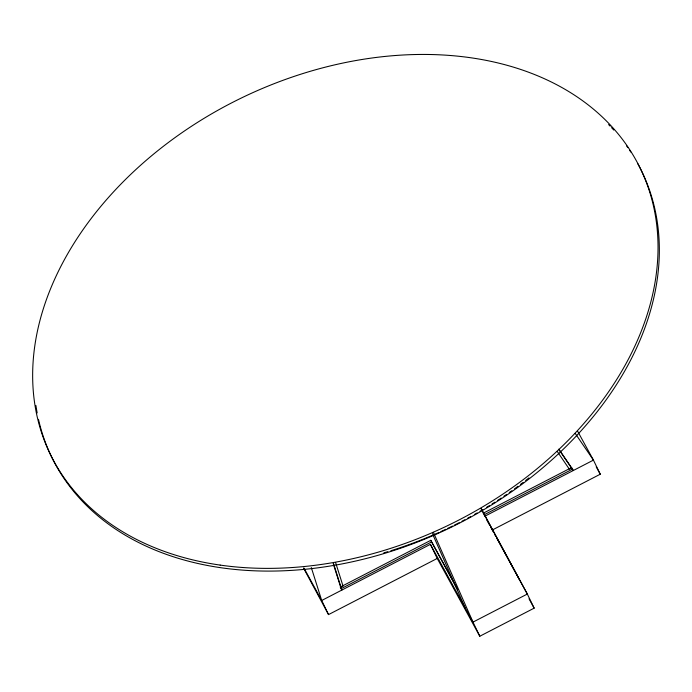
<?xml version="1.0" encoding="UTF-8"?>
<svg xmlns="http://www.w3.org/2000/svg" width="692" height="692" viewBox="0 0 692 692"><rect width="100%" height="100%" fill="white"/><g stroke="black" fill="none" stroke-linecap="round" stroke-linejoin="round"><path stroke-width="1.04" d="M571.618 467.861L569.378 469.228L557.233 451.426M340.213 587.11L430.796 540.314L456.443 587.171M483.163 513.256L571.834 467.455M341 588.736L431.583 541.94L430.796 540.314M483.95 514.891L572.621 469.081M430.398 544.336L321.711 600.483L328.527 614.6L437.223 558.444L430.398 544.336L472.982 622.117L479.807 636.233L534.155 608.156L527.33 594.047L481.286 508.81M484.746 516.258L593.442 460.111L577.725 431.401M492.522 529.882L600.258 474.219L593.442 460.111L575.225 433.426M559.465 450.059L571.004 466.97M558.686 449.186L573.253 470.534L572.241 468.683M596.21 466.815L600.258 474.219M486.796 520.012L489.875 525.635M490.905 527.503L493.465 532.191M494.495 534.068L495.524 535.937M496.545 537.814L527.33 594.047L472.982 622.117L433.382 532.338M529.025 598.788L534.155 608.156M431.583 541.94L457.749 589.74M437.223 558.444L479.807 636.233M340.879 588.209L341.891 590.06L333.44 563.305M303.961 568.08L321.711 600.483L311.305 567.561M328.527 614.6L303.598 568.184M481.044 508.568L519.424 579.602M432.439 533.679L465.076 607.671M335.577 562.466L343.059 586.15L340.663 587.171L333.181 563.496M637.799 163.719A327.8 237.382 -25.8 0 1 430.571 536.672A327.8 237.382 -25.8 0 1 38.475 419.343M37.16 412.96A327.8 237.382 -25.8 0 1 35.915 405.477M608.588 124.56A327.8 237.382 -25.8 0 1 610.093 126.108M611.581 127.674A327.8 237.382 -25.8 0 1 613.778 130.053M626.571 145.882A327.8 237.382 -25.8 0 1 627.808 147.621M629.608 150.25A327.8 237.382 -25.8 0 1 630.775 152.015M528.93 477.904A315.682 228.602 -25.8 0 1 525.609 480.507M523.083 482.445A315.682 228.602 -25.8 0 1 520.54 484.374M517.971 486.286A315.682 228.602 -25.8 0 1 514.511 488.812M511.89 490.689A315.682 228.602 -25.8 0 1 509.251 492.557M506.587 494.399A315.682 228.602 -25.8 0 1 503.914 496.233M501.216 498.041A315.682 228.602 -25.8 0 1 497.591 500.428M494.849 502.193A315.682 228.602 -25.8 0 1 492.099 503.949M489.331 505.67A315.682 228.602 -25.8 0 1 486.545 507.383M482.817 509.623A315.682 228.602 -25.8 0 1 480.014 511.284M477.195 512.919A315.682 228.602 -25.8 0 1 474.366 514.528M470.577 516.639A315.682 228.602 -25.8 0 1 467.731 518.196M464.877 519.727A315.682 228.602 -25.8 0 1 462.014 521.24M459.168 522.719A315.682 228.602 -25.8 0 1 454.419 525.116M452.507 526.067A315.682 228.602 -25.8 0 1 447.689 528.394M445.752 529.319A315.682 228.602 -25.8 0 1 440.882 531.577M438.927 532.459A315.682 228.602 -25.8 0 1 434.005 534.639M432.024 535.496A315.682 228.602 -25.8 0 1 390.85 550.745M387.823 551.68A315.682 228.602 -25.8 0 1 383.8 552.882M220.125 565.087A327.8 237.382 -25.8 0 0 656.085 220.056A327.8 237.382 -25.8 0 0 159.817 149.083A327.8 237.382 -25.8 0 0 220.125 565.087"/></g></svg>
